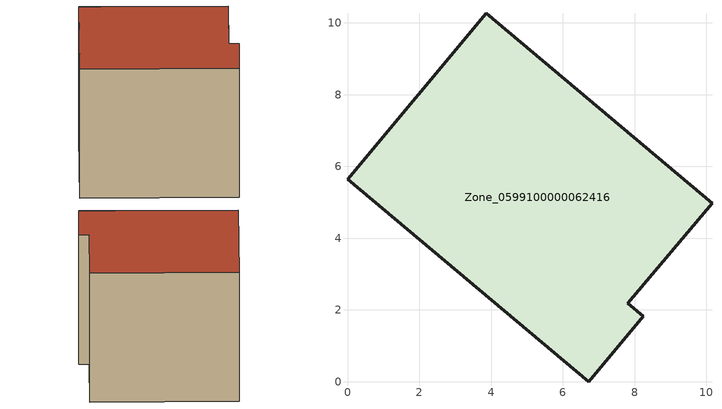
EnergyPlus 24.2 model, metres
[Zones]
Zone_0599100000062416
 floor ground (C_G): 0,5.65 3.87,10.27 10.16,4.98 7.82,2.18 8.25,1.82 6.72,0 z0
 wall outside (C_F): 6.72,0 8.25,1.82 7.82,2.18 10.16,4.98 3.87,10.27 0,5.65 6.72,0 z0:8.61
 roof outside (C_R): 3.87,10.27 0,5.65 6.72,0 8.25,1.82 7.82,2.18 10.16,4.98 z8.61
[BUILDING]
Pand.0599100000062416: North Axis=0; Terrain=City; Loads Convergence Tolerance Value=0.04; Temperature Convergence Tolerance Value=0.4; Solar Distribution=FullExterior; Maximum Number of Warmup Days=25; Minimum Number of Warmup Days=1
[Site:Location]
Rotterdam.The.Hague.AP_ZH_NLD Design_Conditions: Latitude=51.96; Longitude=4.45; Time Zone=1; Elevation=-4.5
[SITE:GROUNDTEMPERATURE:BUILDINGSURFACE]
18, 18, 18, 18, 18, 18, 18, 18, 18, 18, 18, 18
[MATERIAL] Thermal Absorptance=0.9; Solar Absorptance=0.7; Visible Absorptance=0.7
Name | Roughness | Thickness | Conductivity | Density | Specific Heat
G.TI.1946-1964 | MediumSmooth | 0.15 | 1 | 540 | 1210
F.TI.1946-1964 | Rough | 0.3 | 0.857143 | 1920 | 840
R.TI.1946-1964 | MediumRough | 0.2 | 0.277778 | 1500 | 1000
[CONSTRUCTION]
C_G: G.TI.1946-1964
C_F: F.TI.1946-1964
C_R: R.TI.1946-1964
[ZONE]
Zone_0599100000062416: Type=1; Multiplier=1; Ceiling Height=Autocalculate; Volume=Autocalculate; Floor Area=autocalculate; Part of Total Floor Area=Yes
[ZONEINFILTRATION:DESIGNFLOWRATE]
Infil_Zone_0599100000062416: Zone or ZoneList or Space or SpaceList=Zone_0599100000062416; Schedule=AlwaysOn; Design Flow Rate Calculation Method=Flow/Area; Flow Rate per Floor Area=0.003; Constant Term Coefficient=1; Temperature Term Coefficient=0; Velocity Term Coefficient=0; Velocity Squared Term Coefficient=0
[HVACTEMPLATE:ZONE:IDEALLOADSAIRSYSTEM]
Zone_0599100000062416: Maximum Heating Supply Air Temperature=50; Minimum Cooling Supply Air Temperature=13; Maximum Heating Supply Air Humidity Ratio=0.0156; Minimum Cooling Supply Air Humidity Ratio=0.0077; Heating Limit=NoLimit; Cooling Limit=NoLimit; Dehumidification Control Type=ConstantSensibleHeatRatio; Cooling Sensible Heat Ratio=0.7; Dehumidification Setpoint=60; Humidification Control Type=None; Humidification Setpoint=30; Outdoor Air Method=None; Outdoor Air Flow Rate per Person=0.00944; Outdoor Air Flow Rate per Zone Floor Area=0; Outdoor Air Flow Rate per Zone=0; Demand Controlled Ventilation Type=None; Outdoor Air Economizer Type=NoEconomizer; Heat Recovery Type=None; Sensible Heat Recovery Effectiveness=0.7; Latent Heat Recovery Effectiveness=0.65
[ZONECONTROL:THERMOSTAT]
ThermostatControl_Zone_0599100000062416: Zone or ZoneList=Zone_0599100000062416; Control Type Schedule=DualSetpointControlType; Control 1=Thermostat_Zone_0599100000062416; Temperature Difference Between Cutout And Setpoint=0
[THERMOSTATSETPOINT:DUALSETPOINT]
Thermostat_Zone_0599100000062416: Heating Setpoint Temperature Schedule=HeatingSetpoint_Zone_0599100000062416; Cooling Setpoint Temperature Schedule=CoolingSetpoint_Zone_0599100000062416
[SCHEDULE:COMPACT]
HeatingSetpoint_Zone_0599100000062416: Through: 12/31, For: AllDays, Until: 24:00, 21
CoolingSetpoint_Zone_0599100000062416: Through: 12/31, For: AllDays, Until: 24:00, 24
DualSetpointControlType: Through: 12/31, For: AllDays, Until: 24:00, 4
AlwaysOn: Through: 12/31, For: AllDays, Until: 24:00, 1
